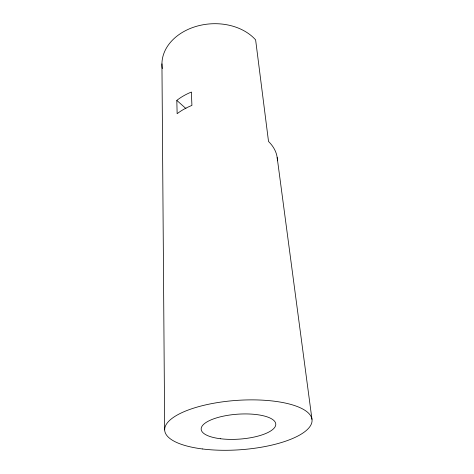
<?xml version="1.0" encoding="UTF-8"?>
<svg xmlns="http://www.w3.org/2000/svg" width="474" height="474" viewBox="0 0 474 474"><rect width="100%" height="100%" fill="white"/><g stroke="black" fill="none" stroke-linecap="round" stroke-linejoin="round"><path stroke-width="0.71" d="M176.814 100.393L177.472 99.878A55.002 37.73 -4 0 1 191.04 92.199L191.366 92.069L191.923 105.412L191.591 105.542A55.819 37.446 -4 0 0 177.809 113.191L177.14 113.707L176.814 100.393L185.962 108.576M277.172 157.564L311.975 419.33M161.942 63.86L164.674 429.9M162.298 68.582A51.121 38.755 -4 0 1 162.055 66.567L162.001 65.892A51.121 38.755 -4 0 1 229.552 25.329L230.435 25.543A51.121 38.755 -4 0 1 255.622 39.875L268.521 141.483L268.9 141.856A57.431 36.788 -4 0 1 277.397 160.769M202.339 448.949A73.855 24.743 -4 0 0 312.052 420.195A73.855 24.743 -4 0 0 200.703 406.105A73.855 24.743 -4 0 0 202.339 448.949M220.297 438.723A37.393 12.496 -4 0 0 275.779 424.153A37.393 12.496 -4 0 0 219.344 417.096A37.393 12.496 -4 0 0 220.297 438.723"/></g></svg>
